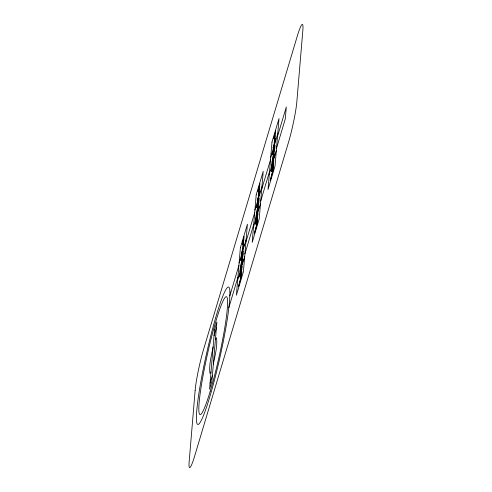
<?xml version="1.0" encoding="UTF-8"?>
<svg xmlns="http://www.w3.org/2000/svg" width="492" height="492" viewBox="0 0 492 492"><rect width="100%" height="100%" fill="white"/><g stroke="black" fill="none" stroke-linecap="round" stroke-linejoin="round"><path stroke-width="0.74" d="M213.11 346.903C211.517 355.575 208.823 364.584 209.943 373.403L210.994 372.087M213.337 364.258C214.93 355.587 217.624 346.577 216.505 337.758L215.453 339.074M214.045 335.753L216.388 327.924M239.1 263.017L246.123 239.536M254.899 210.182L261.922 186.702M270.705 157.348L277.728 133.867M229.801 295.883L238.891 265.502M245.914 242.021L254.69 212.667M261.713 189.186L270.495 159.832M277.519 136.352L286.301 107.004L285.305 118.873L276.522 148.227M228.805 307.758L237.894 277.377M244.918 253.89L253.694 224.543M260.717 201.062L269.499 171.708M237.685 279.862L244.708 256.381M253.485 227.027L260.508 203.547M269.29 174.193L276.313 150.712M210.059 383.237L212.403 375.414M242.82 253.841L239.788 271.486L242.919 261.024L243.042 259.555L240.551 267.882L243.03 255.6L243.46 250.846L241.941 254.893L240.816 260.496L242.82 253.841M258.626 201.007L255.594 218.651L258.718 208.196L258.841 206.72L256.35 215.047L258.835 202.766L259.259 198.012L257.747 202.058L256.615 207.661L258.626 201.007M274.425 148.178L271.393 165.816L274.524 155.361L274.647 153.885L272.156 162.212L274.641 149.937L275.065 145.177L273.552 149.224L272.42 154.826L274.425 148.178M229.955 291.904L229.61 300.79L228.153 313.41A70.436 6.956 -77.4 0 1 200.964 421.047A70.436 6.956 -77.4 0 1 206.683 352.973A70.436 6.956 -77.4 0 1 229.955 291.904M241.67 269.413L240.108 277.383L241.228 274.161L241.117 276.375L238.62 286.252L241.523 275.877L241.904 271.707L241.178 273.275L242.255 266.35L240.342 272.101L239.555 276.35L241.67 269.413M257.476 216.578L255.914 224.549L257.033 221.332L256.922 223.54L254.425 233.417L257.322 223.042L257.71 218.878L256.984 220.441L258.054 213.516L256.141 219.266L255.354 223.516L257.476 216.578M273.275 163.744L271.713 171.714L272.832 168.498L272.722 170.706L270.225 180.589L273.128 170.207L273.509 166.044L272.789 167.606L273.86 160.681L271.947 166.431L271.16 170.681L273.275 163.744M195.146 390.408L189.162 461.644A30.184 2.983 -77.4 0 0 194.691 455.967L288.337 142.877A30.184 2.983 -77.4 0 0 296.854 101.592L302.838 30.356A30.184 2.983 -77.4 0 0 297.309 36.033L203.663 349.123A30.184 2.983 -77.4 0 0 195.146 390.408M214.543 329.812L209.561 389.172L211.904 381.349L216.886 321.989L214.543 329.812M240.385 247.697L236.4 295.182L243.423 271.701L247.408 224.211L240.385 247.697M241.609 252.599L241.504 253.841L243.977 245.582L244.081 244.34L243.183 247.347L244.1 236.388L242.39 243.343L242.292 244.456L243.214 241.381L242.531 249.53L241.609 252.599M256.191 194.863L252.199 242.347L259.222 218.866L263.214 171.382L256.191 194.863M257.414 199.77L257.31 201.007L259.782 192.747L259.887 191.505L258.983 194.512L259.905 183.553L258.189 190.509L258.097 191.622L259.013 188.547L258.331 196.695L257.414 199.77M271.99 142.028L268.005 189.512L275.028 166.032L279.013 118.547L271.99 142.028M273.214 146.936L273.109 148.172L275.582 139.912L275.686 138.67L274.788 141.678L275.711 130.724L273.995 137.68L273.903 138.787L274.819 135.712L274.136 143.861L273.214 146.936M210.232 391.195A60.375 5.959 -77.4 0 0 226.886 297.1A60.375 5.959 -77.4 0 0 202.55 378.446A60.375 5.959 -77.4 0 0 210.232 391.195"/></g></svg>
